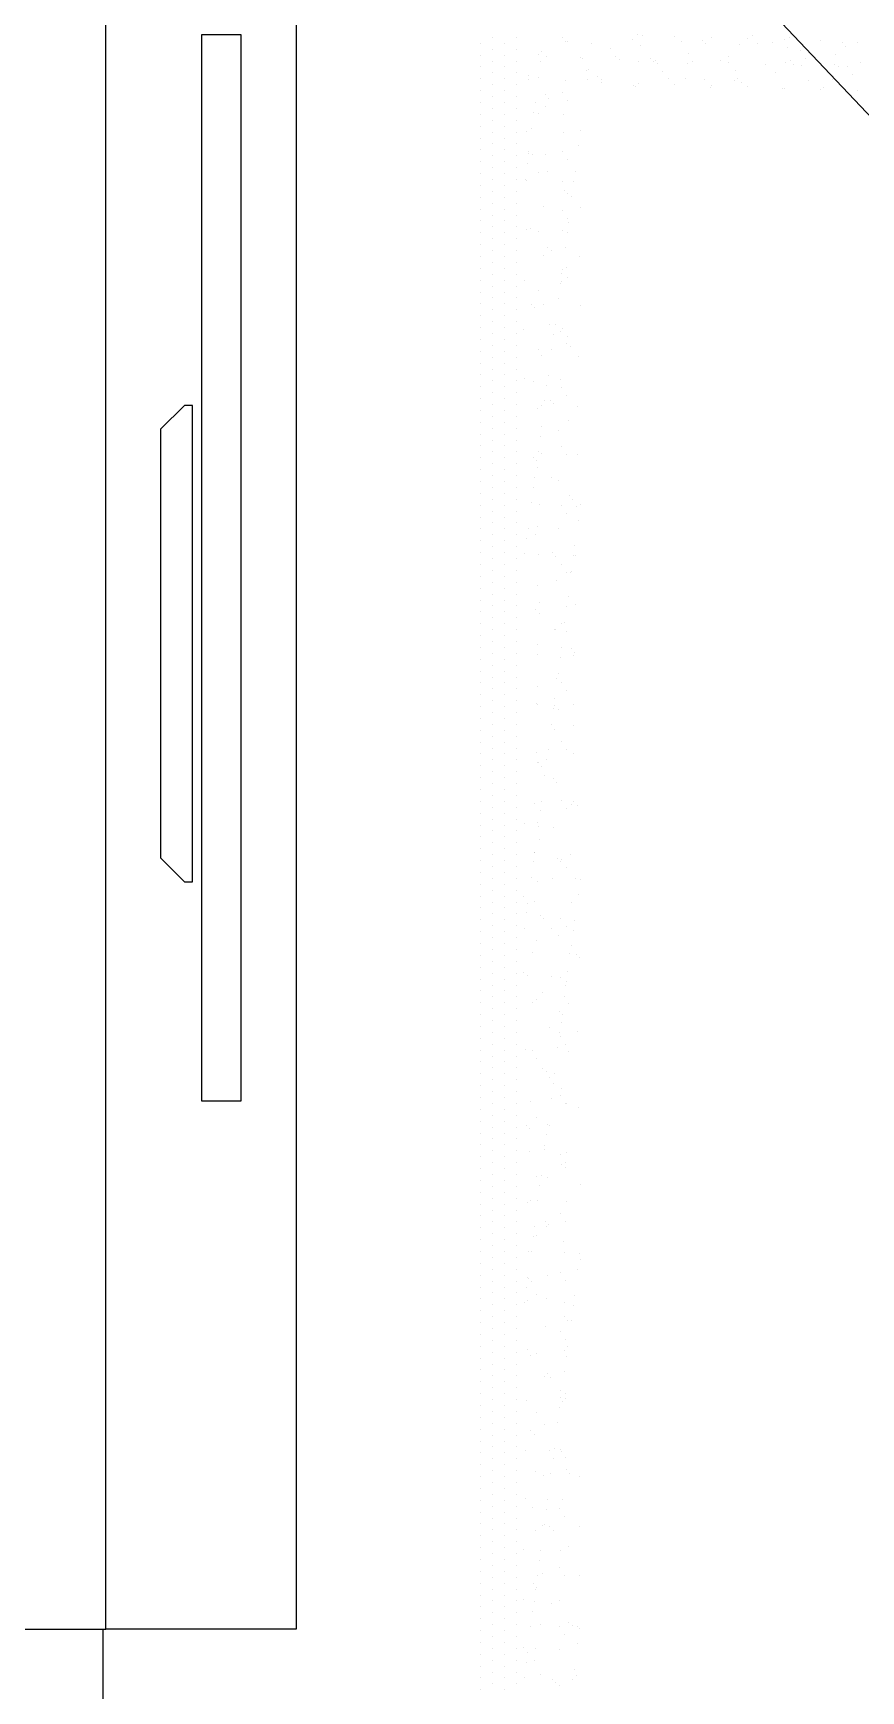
# Model space of a CAD drawing. Header units: millimetres. Extents: x -178 to 521, y -135 to 750.
# Drawn here: x 22.889 to 23.781, y 706.223 to 708.009 of the extents above; entities that cross this region are included whole.
import ezdxf

# ---------------------------------------------------------------- set-up
doc = ezdxf.new("R2010")
doc.units = ezdxf.units.MM
doc.header["$LTSCALE"] = 20
doc.header["$MEASUREMENT"] = 0
doc.linetypes.add('DASHDOT2', pattern=[0.5, 0.25, -0.125, 0, -0.125])
doc.linetypes.add('HIDDEN2', pattern=[0.1875, 0.125, -0.0625])
doc.layers.get('0').update_dxf_attribs({"linetype": 'CONTINUOUS'})
for name, color, linetype in [('AR-MOB', 252, 'CONTINUOUS'), ('COTA', 7, 'CONTINUOUS'), ('COTAS', 7, 'CONTINUOUS')]:
    doc.layers.add(name, color=color, linetype=linetype)

# ---------------------------------------------------------------- blocks, each defined once
blk = doc.blocks.new('A$C7AFB675E')
at = {"color": 8}
for p, q in [((3.5162, 2.7652), (3.5162, 2.7652)), ((3.5319, 2.773), (3.5319, 2.773)), ((3.5319, 2.7573), (3.5319, 2.7573)), ((3.5477, 2.7652), (3.5477, 2.7652)), ((3.5634, 2.773), (3.5634, 2.773)), ((3.5634, 2.7573), (3.5634, 2.7573)), ((3.6247, 2.7727), (3.6247, 2.7727)), ((3.6289, 2.7681), (3.6289, 2.7681)), ((3.6319, 2.7678), (3.6319, 2.7678)), ((3.6642, 2.7647), (3.6642, 2.7647)), ((3.6882, 2.7581), (3.6882, 2.7581)), ((3.7185, 2.7703), (3.7185, 2.7703)), ((3.7254, 2.7763), (3.7254, 2.7763)), ((3.7291, 2.762), (3.7291, 2.762)), ((3.7309, 2.7751), (3.7309, 2.7751)), ((3.7739, 2.7747), (3.7739, 2.7747)), ((3.7826, 2.7673), (3.7826, 2.7673)), ((3.8109, 2.7693), (3.8109, 2.7693)), ((3.8151, 2.7647), (3.8151, 2.7647)), ((3.8225, 2.7731), (3.8225, 2.7731)), ((3.8597, 2.7629), (3.8597, 2.7629)), ((3.8711, 2.7715), (3.8711, 2.7715)), ((3.8777, 2.7755), (3.8777, 2.7755)), ((3.8845, 2.7649), (3.8845, 2.7649)), ((3.9047, 2.7668), (3.9047, 2.7668)), ((3.9196, 2.77), (3.9196, 2.77)), ((3.9246, 2.7601), (3.9246, 2.7601)), ((3.9264, 2.7732), (3.9264, 2.7732)), ((3.9682, 2.7684), (3.9682, 2.7684)), ((3.9971, 2.7659), (3.9971, 2.7659)), ((4.0014, 2.7612), (4.0014, 2.7612)), ((4.0167, 2.7668), (4.0167, 2.7668)), ((3.5162, 2.7494), (3.5162, 2.7494)), ((3.5162, 2.7337), (3.5162, 2.7337)), ((3.5319, 2.7415), (3.5319, 2.7415)), ((3.5477, 2.7494), (3.5477, 2.7494)), ((3.5477, 2.7337), (3.5477, 2.7337)), ((3.5634, 2.7415), (3.5634, 2.7415)), ((3.5932, 2.7499), (3.5932, 2.7499)), ((3.5958, 2.7406), (3.5958, 2.7406)), ((3.5976, 2.7537), (3.5976, 2.7537)), ((3.6033, 2.747), (3.6033, 2.747)), ((3.649, 2.7462), (3.649, 2.7462)), ((3.6519, 2.7454), (3.6519, 2.7454)), ((3.695, 2.7474), (3.695, 2.7474)), ((3.7005, 2.7438), (3.7005, 2.7438)), ((3.7264, 2.7415), (3.7264, 2.7415)), ((3.7414, 2.7452), (3.7414, 2.7452)), ((3.7457, 2.7406), (3.7457, 2.7406)), ((3.749, 2.7422), (3.749, 2.7422)), ((3.7513, 2.7377), (3.7513, 2.7377)), ((3.7913, 2.7388), (3.7913, 2.7388)), ((3.793, 2.7519), (3.793, 2.7519)), ((3.7976, 2.7406), (3.7976, 2.7406)), ((3.8352, 2.7427), (3.8352, 2.7427)), ((3.8457, 2.747), (3.8457, 2.747)), ((3.8461, 2.7391), (3.8461, 2.7391)), ((3.8947, 2.7375), (3.8947, 2.7375)), ((3.9219, 2.7396), (3.9219, 2.7396)), ((3.9277, 2.7418), (3.9277, 2.7418)), ((3.9319, 2.7371), (3.9319, 2.7371)), ((3.9408, 2.7551), (3.9408, 2.7551)), ((3.9432, 2.7359), (3.9432, 2.7359)), ((3.9476, 2.7445), (3.9476, 2.7445)), ((3.9868, 2.7369), (3.9868, 2.7369)), ((3.9885, 2.75), (3.9885, 2.75)), ((3.9918, 2.7343), (3.9918, 2.7343)), ((4.0039, 2.7348), (4.0039, 2.7348)), ((4.0215, 2.7393), (4.0215, 2.7393)), ((3.5162, 2.7179), (3.5162, 2.7179)), ((3.5319, 2.7258), (3.5319, 2.7258)), ((3.5477, 2.7179), (3.5477, 2.7179)), ((3.5634, 2.7258), (3.5634, 2.7258)), ((3.5796, 2.7221), (3.5796, 2.7221)), ((3.58, 2.7166), (3.58, 2.7166)), ((3.5931, 2.7201), (3.5931, 2.7201)), ((3.6286, 2.715), (3.6286, 2.715)), ((3.6563, 2.7295), (3.6563, 2.7295)), ((3.658, 2.7174), (3.658, 2.7174)), ((3.6597, 2.7305), (3.6597, 2.7305)), ((3.672, 2.7211), (3.672, 2.7211)), ((3.6763, 2.7165), (3.6763, 2.7165)), ((3.6771, 2.7134), (3.6771, 2.7134)), ((3.7257, 2.7118), (3.7257, 2.7118)), ((3.7581, 2.7271), (3.7581, 2.7271)), ((3.7658, 2.7186), (3.7658, 2.7186)), ((3.7886, 2.7183), (3.7886, 2.7183)), ((3.8144, 2.7174), (3.8144, 2.7174)), ((3.8535, 2.7155), (3.8535, 2.7155)), ((3.8552, 2.7286), (3.8552, 2.7286)), ((3.8582, 2.7177), (3.8582, 2.7177)), ((3.8625, 2.713), (3.8625, 2.713)), ((3.9088, 2.7266), (3.9088, 2.7266)), ((3.952, 2.7152), (3.952, 2.7152)), ((3.9841, 2.7164), (3.9841, 2.7164)), ((4.0107, 2.7242), (4.0107, 2.7242)), ((3.5162, 2.7022), (3.5162, 2.7022)), ((3.5319, 2.71), (3.5319, 2.71)), ((3.5319, 2.6943), (3.5319, 2.6943)), ((3.5477, 2.7022), (3.5477, 2.7022)), ((3.5634, 2.71), (3.5634, 2.71)), ((3.5634, 2.6943), (3.5634, 2.6943)), ((3.6026, 2.697), (3.6026, 2.697)), ((3.6068, 2.6923), (3.6068, 2.6923)), ((3.625, 2.6999), (3.625, 2.6999)), ((3.6318, 2.6893), (3.6318, 2.6893)), ((3.7194, 2.7092), (3.7194, 2.7092)), ((3.7219, 2.7073), (3.7219, 2.7073)), ((3.7743, 2.7103), (3.7743, 2.7103)), ((3.8212, 2.7067), (3.8212, 2.7067)), ((3.8228, 2.7087), (3.8228, 2.7087)), ((3.8714, 2.7071), (3.8714, 2.7071)), ((3.9174, 2.7054), (3.9174, 2.7054)), ((3.9199, 2.7055), (3.9199, 2.7055)), ((3.9685, 2.7039), (3.9685, 2.7039)), ((3.9719, 2.7062), (3.9719, 2.7062)), ((4.017, 2.7023), (4.017, 2.7023)), ((3.5162, 2.6864), (3.5162, 2.6864)), ((3.5162, 2.6707), (3.5162, 2.6707)), ((3.5319, 2.6785), (3.5319, 2.6785)), ((3.5477, 2.6864), (3.5477, 2.6864)), ((3.5477, 2.6707), (3.5477, 2.6707)), ((3.5634, 2.6785), (3.5634, 2.6785)), ((3.5869, 2.6728), (3.5869, 2.6728)), ((3.5886, 2.6859), (3.5886, 2.6859)), ((3.593, 2.6714), (3.593, 2.6714)), ((3.6025, 2.681), (3.6025, 2.681)), ((3.6269, 2.6704), (3.6269, 2.6704)), ((3.5162, 2.6549), (3.5162, 2.6549)), ((3.5319, 2.6628), (3.5319, 2.6628)), ((3.5319, 2.647), (3.5319, 2.647)), ((3.5477, 2.6549), (3.5477, 2.6549)), ((3.5634, 2.6628), (3.5634, 2.6628)), ((3.5634, 2.647), (3.5634, 2.647)), ((3.5776, 2.6485), (3.5776, 2.6485)), ((3.5842, 2.6523), (3.5842, 2.6523)), ((3.6261, 2.647), (3.6261, 2.647)), ((3.6491, 2.6496), (3.6491, 2.6496)), ((3.5162, 2.6392), (3.5162, 2.6392)), ((3.5162, 2.6234), (3.5162, 2.6234)), ((3.5319, 2.6313), (3.5319, 2.6313)), ((3.5477, 2.6392), (3.5477, 2.6392)), ((3.5477, 2.6234), (3.5477, 2.6234)), ((3.5634, 2.6313), (3.5634, 2.6313)), ((3.6464, 2.6291), (3.6464, 2.6291)), ((3.5162, 2.6077), (3.5162, 2.6077)), ((3.5319, 2.6155), (3.5319, 2.6155)), ((3.5477, 2.6077), (3.5477, 2.6077)), ((3.5634, 2.6155), (3.5634, 2.6155)), ((3.578, 2.605), (3.578, 2.605)), ((3.5797, 2.6181), (3.5797, 2.6181)), ((3.5804, 2.6212), (3.5804, 2.6212)), ((3.5847, 2.6166), (3.5847, 2.6166)), ((3.6028, 2.6166), (3.6028, 2.6166)), ((3.6248, 2.6215), (3.6248, 2.6215)), ((3.6316, 2.6108), (3.6316, 2.6108)), ((3.5162, 2.5919), (3.5162, 2.5919)), ((3.5319, 2.5998), (3.5319, 2.5998)), ((3.5319, 2.584), (3.5319, 2.584)), ((3.5477, 2.5919), (3.5477, 2.5919)), ((3.5634, 2.5998), (3.5634, 2.5998)), ((3.5634, 2.584), (3.5634, 2.584)), ((3.5753, 2.5845), (3.5753, 2.5845)), ((3.5767, 2.5826), (3.5767, 2.5826)), ((3.5929, 2.5929), (3.5929, 2.5929)), ((3.6048, 2.5947), (3.6048, 2.5947)), ((3.6253, 2.581), (3.6253, 2.581)), ((3.6402, 2.5817), (3.6402, 2.5817)), ((3.6419, 2.5948), (3.6419, 2.5948)), ((3.5162, 2.5762), (3.5162, 2.5762)), ((3.5162, 2.5604), (3.5162, 2.5604)), ((3.5319, 2.5683), (3.5319, 2.5683)), ((3.5477, 2.5762), (3.5477, 2.5762)), ((3.5477, 2.5604), (3.5477, 2.5604)), ((3.5634, 2.5683), (3.5634, 2.5683)), ((3.6278, 2.5696), (3.6278, 2.5696)), ((3.632, 2.5649), (3.632, 2.5649)), ((3.6375, 2.5612), (3.6375, 2.5612)), ((3.5162, 2.5447), (3.5162, 2.5447)), ((3.5319, 2.5525), (3.5319, 2.5525)), ((3.5319, 2.5368), (3.5319, 2.5368)), ((3.5477, 2.5447), (3.5477, 2.5447)), ((3.5634, 2.5525), (3.5634, 2.5525)), ((3.5634, 2.5368), (3.5634, 2.5368)), ((3.6004, 2.5485), (3.6004, 2.5485)), ((3.6247, 2.543), (3.6247, 2.543)), ((3.6489, 2.5469), (3.6489, 2.5469)), ((3.5162, 2.5289), (3.5162, 2.5289)), ((3.5162, 2.5132), (3.5162, 2.5132)), ((3.5319, 2.521), (3.5319, 2.521)), ((3.5477, 2.5289), (3.5477, 2.5289)), ((3.5477, 2.5132), (3.5477, 2.5132)), ((3.5634, 2.521), (3.5634, 2.521)), ((3.577, 2.5181), (3.577, 2.5181)), ((3.5827, 2.5189), (3.5827, 2.5189)), ((3.5927, 2.5145), (3.5927, 2.5145)), ((3.6256, 2.5165), (3.6256, 2.5165)), ((3.6312, 2.5139), (3.6312, 2.5139)), ((3.6315, 2.5324), (3.6315, 2.5324)), ((3.633, 2.527), (3.633, 2.527)), ((3.5162, 2.4974), (3.5162, 2.4974)), ((3.5319, 2.5053), (3.5319, 2.5053)), ((3.5477, 2.4974), (3.5477, 2.4974)), ((3.5634, 2.5053), (3.5634, 2.5053)), ((3.6056, 2.4938), (3.6056, 2.4938)), ((3.6285, 2.4934), (3.6285, 2.4934)), ((3.5162, 2.4817), (3.5162, 2.4817)), ((3.5319, 2.4895), (3.5319, 2.4895)), ((3.5319, 2.4738), (3.5319, 2.4738)), ((3.5477, 2.4817), (3.5477, 2.4817)), ((3.5634, 2.4895), (3.5634, 2.4895)), ((3.5634, 2.4738), (3.5634, 2.4738)), ((3.5995, 2.4825), (3.5995, 2.4825)), ((3.6099, 2.4892), (3.6099, 2.4892)), ((3.6481, 2.481), (3.6481, 2.481)), ((3.5162, 2.4659), (3.5162, 2.4659)), ((3.5162, 2.4502), (3.5162, 2.4502)), ((3.5319, 2.458), (3.5319, 2.458)), ((3.5477, 2.4659), (3.5477, 2.4659)), ((3.5477, 2.4502), (3.5477, 2.4502)), ((3.5634, 2.458), (3.5634, 2.458)), ((3.5746, 2.4501), (3.5746, 2.4501)), ((3.6232, 2.4485), (3.6232, 2.4485)), ((3.624, 2.4592), (3.624, 2.4592)), ((3.6246, 2.4645), (3.6246, 2.4645)), ((3.63, 2.4673), (3.63, 2.4673)), ((3.6313, 2.4539), (3.6313, 2.4539)), ((3.5162, 2.4344), (3.5162, 2.4344)), ((3.5319, 2.4423), (3.5319, 2.4423)), ((3.5319, 2.4265), (3.5319, 2.4265)), ((3.5477, 2.4344), (3.5477, 2.4344)), ((3.5634, 2.4423), (3.5634, 2.4423)), ((3.5634, 2.4265), (3.5634, 2.4265)), ((3.5926, 2.436), (3.5926, 2.436)), ((3.6196, 2.4256), (3.6196, 2.4256)), ((3.6223, 2.4461), (3.6223, 2.4461)), ((3.5162, 2.4187), (3.5162, 2.4187)), ((3.5162, 2.4029), (3.5162, 2.4029)), ((3.5319, 2.4108), (3.5319, 2.4108)), ((3.5477, 2.4187), (3.5477, 2.4187)), ((3.5477, 2.4029), (3.5477, 2.4029)), ((3.5634, 2.4108), (3.5634, 2.4108)), ((3.5835, 2.4181), (3.5835, 2.4181)), ((3.5878, 2.4134), (3.5878, 2.4134)), ((3.5998, 2.4181), (3.5998, 2.4181)), ((3.6484, 2.4165), (3.6484, 2.4165)), ((3.5162, 2.3872), (3.5162, 2.3872)), ((3.5319, 2.395), (3.5319, 2.395)), ((3.5477, 2.3872), (3.5477, 2.3872)), ((3.5634, 2.395), (3.5634, 2.395)), ((3.5738, 2.3841), (3.5738, 2.3841)), ((3.6079, 2.3915), (3.6079, 2.3915)), ((3.6151, 2.3913), (3.6151, 2.3913)), ((3.6223, 2.3825), (3.6223, 2.3825)), ((3.6244, 2.386), (3.6244, 2.386)), ((3.5162, 2.3714), (3.5162, 2.3714)), ((3.5319, 2.3793), (3.5319, 2.3793)), ((3.5319, 2.3635), (3.5319, 2.3635)), ((3.5477, 2.3714), (3.5477, 2.3714)), ((3.5634, 2.3793), (3.5634, 2.3793)), ((3.5634, 2.3635), (3.5634, 2.3635)), ((3.6134, 2.3782), (3.6134, 2.3782)), ((3.6309, 2.3664), (3.6309, 2.3664)), ((3.6312, 2.3754), (3.6312, 2.3754)), ((3.6351, 2.3618), (3.6351, 2.3618)), ((3.5162, 2.3557), (3.5162, 2.3557)), ((3.5162, 2.3399), (3.5162, 2.3399)), ((3.5319, 2.3478), (3.5319, 2.3478)), ((3.5477, 2.3557), (3.5477, 2.3557)), ((3.5477, 2.3399), (3.5477, 2.3399)), ((3.5634, 2.3478), (3.5634, 2.3478)), ((3.5925, 2.3575), (3.5925, 2.3575)), ((3.5974, 2.35), (3.5974, 2.35)), ((3.6107, 2.3577), (3.6107, 2.3577)), ((3.6459, 2.3484), (3.6459, 2.3484)), ((3.5162, 2.3242), (3.5162, 2.3242)), ((3.5319, 2.332), (3.5319, 2.332)), ((3.5319, 2.3163), (3.5319, 2.3163)), ((3.5477, 2.3242), (3.5477, 2.3242)), ((3.5634, 2.332), (3.5634, 2.332)), ((3.5634, 2.3163), (3.5634, 2.3163)), ((3.5741, 2.3196), (3.5741, 2.3196)), ((3.5858, 2.3158), (3.5858, 2.3158)), ((3.6062, 2.3235), (3.6062, 2.3235)), ((3.6226, 2.318), (3.6226, 2.318)), ((3.5162, 2.3084), (3.5162, 2.3084)), ((3.5162, 2.2927), (3.5162, 2.2927)), ((3.5319, 2.3005), (3.5319, 2.3005)), ((3.5477, 2.3084), (3.5477, 2.3084)), ((3.5477, 2.2927), (3.5477, 2.2927)), ((3.5634, 2.3005), (3.5634, 2.3005)), ((3.6044, 2.3104), (3.6044, 2.3104)), ((3.6243, 2.3076), (3.6243, 2.3076)), ((3.631, 2.2969), (3.631, 2.2969)), ((3.5162, 2.2769), (3.5162, 2.2769)), ((3.5319, 2.2848), (3.5319, 2.2848)), ((3.5477, 2.2769), (3.5477, 2.2769)), ((3.5634, 2.2848), (3.5634, 2.2848)), ((3.5923, 2.279), (3.5923, 2.279)), ((3.5965, 2.2841), (3.5965, 2.2841)), ((3.6017, 2.2899), (3.6017, 2.2899)), ((3.6087, 2.2907), (3.6087, 2.2907)), ((3.613, 2.286), (3.613, 2.286)), ((3.6451, 2.2825), (3.6451, 2.2825)), ((3.5162, 2.2612), (3.5162, 2.2612)), ((3.5319, 2.269), (3.5319, 2.269)), ((3.5319, 2.2533), (3.5319, 2.2533)), ((3.5477, 2.2612), (3.5477, 2.2612)), ((3.5634, 2.269), (3.5634, 2.269)), ((3.5634, 2.2533), (3.5634, 2.2533)), ((3.5972, 2.2557), (3.5972, 2.2557)), ((3.6202, 2.25), (3.6202, 2.25)), ((3.6331, 2.2641), (3.6331, 2.2641)), ((3.5162, 2.2454), (3.5162, 2.2454)), ((3.5162, 2.2297), (3.5162, 2.2297)), ((3.5319, 2.2375), (3.5319, 2.2375)), ((3.5477, 2.2454), (3.5477, 2.2454)), ((3.5477, 2.2297), (3.5477, 2.2297)), ((3.5634, 2.2375), (3.5634, 2.2375)), ((3.5955, 2.2426), (3.5955, 2.2426)), ((3.6241, 2.2291), (3.6241, 2.2291)), ((3.5162, 2.2139), (3.5162, 2.2139)), ((3.5319, 2.2218), (3.5319, 2.2218)), ((3.5319, 2.206), (3.5319, 2.206)), ((3.5477, 2.2139), (3.5477, 2.2139)), ((3.5634, 2.2218), (3.5634, 2.2218)), ((3.5634, 2.206), (3.5634, 2.206)), ((3.5866, 2.2149), (3.5866, 2.2149)), ((3.5909, 2.2103), (3.5909, 2.2103)), ((3.5928, 2.2221), (3.5928, 2.2221)), ((3.5968, 2.2196), (3.5968, 2.2196)), ((3.6309, 2.2185), (3.6309, 2.2185)), ((3.6454, 2.218), (3.6454, 2.218)), ((3.5162, 2.1982), (3.5162, 2.1982)), ((3.5162, 2.1824), (3.5162, 2.1824)), ((3.5319, 2.1903), (3.5319, 2.1903)), ((3.5477, 2.1982), (3.5477, 2.1982)), ((3.5477, 2.1824), (3.5477, 2.1824)), ((3.5634, 2.1903), (3.5634, 2.1903)), ((3.5883, 2.1879), (3.5883, 2.1879)), ((3.5922, 2.2005), (3.5922, 2.2005)), ((3.611, 2.1884), (3.611, 2.1884)), ((3.6193, 2.184), (3.6193, 2.184)), ((3.5162, 2.1667), (3.5162, 2.1667)), ((3.5319, 2.1745), (3.5319, 2.1745)), ((3.5477, 2.1667), (3.5477, 2.1667)), ((3.5634, 2.1745), (3.5634, 2.1745)), ((3.5866, 2.1747), (3.5866, 2.1747)), ((3.634, 2.1633), (3.634, 2.1633)), ((3.5162, 2.1509), (3.5162, 2.1509)), ((3.5319, 2.1588), (3.5319, 2.1588)), ((3.5319, 2.143), (3.5319, 2.143)), ((3.5477, 2.1509), (3.5477, 2.1509)), ((3.5634, 2.1588), (3.5634, 2.1588)), ((3.5634, 2.143), (3.5634, 2.143)), ((3.5839, 2.1542), (3.5839, 2.1542)), ((3.5944, 2.1515), (3.5944, 2.1515)), ((3.624, 2.1506), (3.624, 2.1506)), ((3.6308, 2.14), (3.6308, 2.14)), ((3.6382, 2.1586), (3.6382, 2.1586)), ((3.643, 2.1499), (3.643, 2.1499)), ((3.6488, 2.1515), (3.6488, 2.1515)), ((3.5162, 2.1352), (3.5162, 2.1352)), ((3.5162, 2.1194), (3.5162, 2.1194)), ((3.5319, 2.1273), (3.5319, 2.1273)), ((3.5477, 2.1352), (3.5477, 2.1352)), ((3.5477, 2.1194), (3.5477, 2.1194)), ((3.5634, 2.1273), (3.5634, 2.1273)), ((3.5794, 2.12), (3.5794, 2.12)), ((3.592, 2.1221), (3.592, 2.1221)), ((3.6196, 2.1196), (3.6196, 2.1196)), ((3.6461, 2.131), (3.6461, 2.131)), ((3.5162, 2.1037), (3.5162, 2.1037)), ((3.5319, 2.1115), (3.5319, 2.1115)), ((3.5319, 2.0958), (3.5319, 2.0958)), ((3.5477, 2.1037), (3.5477, 2.1037)), ((3.5634, 2.1115), (3.5634, 2.1115)), ((3.5634, 2.0958), (3.5634, 2.0958)), ((3.5776, 2.1069), (3.5776, 2.1069)), ((3.5889, 2.1126), (3.5889, 2.1126)), ((3.6416, 2.0968), (3.6416, 2.0968)), ((3.5162, 2.0879), (3.5162, 2.0879)), ((3.5162, 2.0722), (3.5162, 2.0722)), ((3.5319, 2.08), (3.5319, 2.08)), ((3.5477, 2.0879), (3.5477, 2.0879)), ((3.5477, 2.0722), (3.5477, 2.0722)), ((3.5634, 2.08), (3.5634, 2.08)), ((3.5749, 2.0864), (3.5749, 2.0864)), ((3.5936, 2.0856), (3.5936, 2.0856)), ((3.6118, 2.0875), (3.6118, 2.0875)), ((3.6161, 2.0829), (3.6161, 2.0829)), ((3.6238, 2.0721), (3.6238, 2.0721)), ((3.6398, 2.0837), (3.6398, 2.0837)), ((3.6421, 2.084), (3.6421, 2.084)), ((3.5162, 2.0564), (3.5162, 2.0564)), ((3.5319, 2.0643), (3.5319, 2.0643)), ((3.5477, 2.0564), (3.5477, 2.0564)), ((3.5634, 2.0643), (3.5634, 2.0643)), ((3.6172, 2.0515), (3.6172, 2.0515)), ((3.6306, 2.0615), (3.6306, 2.0615)), ((3.6362, 2.0609), (3.6362, 2.0609)), ((3.6371, 2.0632), (3.6371, 2.0632)), ((3.5162, 2.0407), (3.5162, 2.0407)), ((3.5319, 2.0485), (3.5319, 2.0485)), ((3.5319, 2.0328), (3.5319, 2.0328)), ((3.5477, 2.0407), (3.5477, 2.0407)), ((3.5634, 2.0485), (3.5634, 2.0485)), ((3.5634, 2.0328), (3.5634, 2.0328)), ((3.5919, 2.0436), (3.5919, 2.0436)), ((3.6326, 2.029), (3.6326, 2.029)), ((3.5162, 2.0249), (3.5162, 2.0249)), ((3.5162, 2.0092), (3.5162, 2.0092)), ((3.5319, 2.017), (3.5319, 2.017)), ((3.5477, 2.0249), (3.5477, 2.0249)), ((3.5477, 2.0092), (3.5477, 2.0092)), ((3.5634, 2.017), (3.5634, 2.017)), ((3.5897, 2.0118), (3.5897, 2.0118)), ((3.5939, 2.0211), (3.5939, 2.0211)), ((3.594, 2.0071), (3.594, 2.0071)), ((3.6309, 2.0158), (3.6309, 2.0158)), ((3.6424, 2.0195), (3.6424, 2.0195)), ((3.5162, 1.9934), (3.5162, 1.9934)), ((3.5319, 2.0013), (3.5319, 2.0013)), ((3.5319, 1.9855), (3.5319, 1.9855)), ((3.5477, 1.9934), (3.5477, 1.9934)), ((3.5634, 2.0013), (3.5634, 2.0013)), ((3.5634, 1.9855), (3.5634, 1.9855)), ((3.6141, 1.9852), (3.6141, 1.9852)), ((3.6163, 1.9855), (3.6163, 1.9855)), ((3.6237, 1.9937), (3.6237, 1.9937)), ((3.6282, 1.9953), (3.6282, 1.9953)), ((3.5162, 1.9777), (3.5162, 1.9777)), ((3.5162, 1.9619), (3.5162, 1.9619)), ((3.5319, 1.9698), (3.5319, 1.9698)), ((3.5477, 1.9777), (3.5477, 1.9777)), ((3.5477, 1.9619), (3.5477, 1.9619)), ((3.5634, 1.9698), (3.5634, 1.9698)), ((3.5917, 1.9651), (3.5917, 1.9651)), ((3.6305, 1.983), (3.6305, 1.983)), ((3.5162, 1.9462), (3.5162, 1.9462)), ((3.5319, 1.954), (3.5319, 1.954)), ((3.5477, 1.9462), (3.5477, 1.9462)), ((3.5634, 1.954), (3.5634, 1.954)), ((3.5914, 1.953), (3.5914, 1.953)), ((3.622, 1.948), (3.622, 1.948)), ((3.6237, 1.9611), (3.6237, 1.9611)), ((3.637, 1.9601), (3.637, 1.9601)), ((3.64, 1.9514), (3.64, 1.9514)), ((3.6413, 1.9555), (3.6413, 1.9555)), ((3.5162, 1.9304), (3.5162, 1.9304)), ((3.5319, 1.9383), (3.5319, 1.9383)), ((3.5319, 1.9225), (3.5319, 1.9225)), ((3.5477, 1.9304), (3.5477, 1.9304)), ((3.5634, 1.9383), (3.5634, 1.9383)), ((3.5634, 1.9225), (3.5634, 1.9225)), ((3.6166, 1.9211), (3.6166, 1.9211)), ((3.6193, 1.9275), (3.6193, 1.9275)), ((3.5162, 1.9147), (3.5162, 1.9147)), ((3.5162, 1.8989), (3.5162, 1.8989)), ((3.5319, 1.9068), (3.5319, 1.9068)), ((3.5477, 1.9147), (3.5477, 1.9147)), ((3.5477, 1.8989), (3.5477, 1.8989)), ((3.5634, 1.9068), (3.5634, 1.9068)), ((3.5919, 1.9094), (3.5919, 1.9094)), ((3.6236, 1.9152), (3.6236, 1.9152)), ((3.6303, 1.9045), (3.6303, 1.9045)), ((3.5162, 1.8832), (3.5162, 1.8832)), ((3.5319, 1.891), (3.5319, 1.891)), ((3.5319, 1.8753), (3.5319, 1.8753)), ((3.5477, 1.8832), (3.5477, 1.8832)), ((3.5634, 1.891), (3.5634, 1.891)), ((3.5634, 1.8753), (3.5634, 1.8753)), ((3.5906, 1.8871), (3.5906, 1.8871)), ((3.5916, 1.8866), (3.5916, 1.8866)), ((3.613, 1.8802), (3.613, 1.8802)), ((3.6148, 1.8933), (3.6148, 1.8933)), ((3.6149, 1.8844), (3.6149, 1.8844)), ((3.6192, 1.8797), (3.6192, 1.8797)), ((3.6391, 1.8855), (3.6391, 1.8855)), ((3.5162, 1.8674), (3.5162, 1.8674)), ((3.5162, 1.8517), (3.5162, 1.8517)), ((3.5319, 1.8595), (3.5319, 1.8595)), ((3.5477, 1.8674), (3.5477, 1.8674)), ((3.5477, 1.8517), (3.5477, 1.8517)), ((3.5634, 1.8595), (3.5634, 1.8595)), ((3.6103, 1.8597), (3.6103, 1.8597)), ((3.6142, 1.853), (3.6142, 1.853)), ((3.6393, 1.8578), (3.6393, 1.8578)), ((3.5162, 1.8359), (3.5162, 1.8359)), ((3.5319, 1.8438), (3.5319, 1.8438)), ((3.5477, 1.8359), (3.5477, 1.8359)), ((3.5634, 1.8438), (3.5634, 1.8438)), ((3.6234, 1.8367), (3.6234, 1.8367)), ((3.5162, 1.8202), (3.5162, 1.8202)), ((3.5319, 1.828), (3.5319, 1.828)), ((3.5319, 1.8123), (3.5319, 1.8123)), ((3.5477, 1.8202), (3.5477, 1.8202)), ((3.5634, 1.828), (3.5634, 1.828)), ((3.5634, 1.8123), (3.5634, 1.8123)), ((3.5909, 1.8226), (3.5909, 1.8226)), ((3.5915, 1.8082), (3.5915, 1.8082)), ((3.5928, 1.8086), (3.5928, 1.8086)), ((3.6041, 1.8123), (3.6041, 1.8123)), ((3.6058, 1.8255), (3.6058, 1.8255)), ((3.6302, 1.8261), (3.6302, 1.8261)), ((3.6394, 1.821), (3.6394, 1.821)), ((3.5162, 1.8044), (3.5162, 1.8044)), ((3.5162, 1.7887), (3.5162, 1.7887)), ((3.5319, 1.7965), (3.5319, 1.7965)), ((3.5477, 1.8044), (3.5477, 1.8044)), ((3.5477, 1.7887), (3.5477, 1.7887)), ((3.5634, 1.7965), (3.5634, 1.7965)), ((3.5971, 1.804), (3.5971, 1.804)), ((3.6014, 1.7919), (3.6014, 1.7919)), ((3.6134, 1.787), (3.6134, 1.787)), ((3.5162, 1.7729), (3.5162, 1.7729)), ((3.5319, 1.7808), (3.5319, 1.7808)), ((3.5319, 1.765), (3.5319, 1.765)), ((3.5477, 1.7729), (3.5477, 1.7729)), ((3.5634, 1.7808), (3.5634, 1.7808)), ((3.5634, 1.765), (3.5634, 1.765)), ((3.6172, 1.782), (3.6172, 1.782)), ((3.5162, 1.7572), (3.5162, 1.7572)), ((3.5162, 1.7414), (3.5162, 1.7414)), ((3.5319, 1.7493), (3.5319, 1.7493)), ((3.5477, 1.7572), (3.5477, 1.7572)), ((3.5477, 1.7414), (3.5477, 1.7414)), ((3.5634, 1.7493), (3.5634, 1.7493)), ((3.5884, 1.7545), (3.5884, 1.7545)), ((3.5952, 1.7445), (3.5952, 1.7445)), ((3.5969, 1.7576), (3.5969, 1.7576)), ((3.6233, 1.7582), (3.6233, 1.7582)), ((3.63, 1.7476), (3.63, 1.7476)), ((3.637, 1.753), (3.637, 1.753)), ((3.6401, 1.757), (3.6401, 1.757)), ((3.6444, 1.7523), (3.6444, 1.7523)), ((3.5162, 1.7257), (3.5162, 1.7257)), ((3.5319, 1.7335), (3.5319, 1.7335)), ((3.5477, 1.7257), (3.5477, 1.7257)), ((3.5634, 1.7335), (3.5634, 1.7335)), ((3.575, 1.7282), (3.575, 1.7282)), ((3.5913, 1.7297), (3.5913, 1.7297)), ((3.5925, 1.724), (3.5925, 1.724)), ((3.6137, 1.7226), (3.6137, 1.7226)), ((3.5162, 1.7099), (3.5162, 1.7099)), ((3.5319, 1.7178), (3.5319, 1.7178)), ((3.5319, 1.702), (3.5319, 1.702)), ((3.5477, 1.7099), (3.5477, 1.7099)), ((3.5634, 1.7178), (3.5634, 1.7178)), ((3.5634, 1.702), (3.5634, 1.702)), ((3.595, 1.7063), (3.595, 1.7063)), ((3.5162, 1.6942), (3.5162, 1.6942)), ((3.5162, 1.6784), (3.5162, 1.6784)), ((3.5319, 1.6863), (3.5319, 1.6863)), ((3.5477, 1.6942), (3.5477, 1.6942)), ((3.5477, 1.6784), (3.5477, 1.6784)), ((3.5634, 1.6863), (3.5634, 1.6863)), ((3.5862, 1.6767), (3.5862, 1.6767)), ((3.5876, 1.6886), (3.5876, 1.6886)), ((3.588, 1.6898), (3.588, 1.6898)), ((3.618, 1.6812), (3.618, 1.6812)), ((3.6223, 1.6766), (3.6223, 1.6766)), ((3.6231, 1.6797), (3.6231, 1.6797)), ((3.6361, 1.687), (3.6361, 1.687)), ((3.5162, 1.6627), (3.5162, 1.6627)), ((3.5319, 1.6705), (3.5319, 1.6705)), ((3.5319, 1.6548), (3.5319, 1.6548)), ((3.5477, 1.6627), (3.5477, 1.6627)), ((3.5634, 1.6705), (3.5634, 1.6705)), ((3.5634, 1.6548), (3.5634, 1.6548)), ((3.5836, 1.6562), (3.5836, 1.6562)), ((3.6112, 1.6545), (3.6112, 1.6545)), ((3.6299, 1.6691), (3.6299, 1.6691)), ((3.6424, 1.6546), (3.6424, 1.6546)), ((3.6484, 1.6534), (3.6484, 1.6534)), ((3.5162, 1.6469), (3.5162, 1.6469)), ((3.5162, 1.6312), (3.5162, 1.6312)), ((3.5319, 1.639), (3.5319, 1.639)), ((3.5477, 1.6469), (3.5477, 1.6469)), ((3.5477, 1.6312), (3.5477, 1.6312)), ((3.5634, 1.639), (3.5634, 1.639)), ((3.5912, 1.6512), (3.5912, 1.6512)), ((3.6457, 1.633), (3.6457, 1.633)), ((3.5162, 1.6154), (3.5162, 1.6154)), ((3.5319, 1.6233), (3.5319, 1.6233)), ((3.5477, 1.6154), (3.5477, 1.6154)), ((3.5634, 1.6233), (3.5634, 1.6233)), ((3.5729, 1.6305), (3.5729, 1.6305)), ((3.579, 1.622), (3.579, 1.622)), ((3.5879, 1.6241), (3.5879, 1.6241)), ((3.6365, 1.6225), (3.6365, 1.6225)), ((3.5162, 1.5997), (3.5162, 1.5997)), ((3.5319, 1.6075), (3.5319, 1.6075)), ((3.5319, 1.5918), (3.5319, 1.5918)), ((3.5477, 1.5997), (3.5477, 1.5997)), ((3.5634, 1.6075), (3.5634, 1.6075)), ((3.5634, 1.5918), (3.5634, 1.5918)), ((3.5746, 1.5884), (3.5746, 1.5884)), ((3.5773, 1.6088), (3.5773, 1.6088)), ((3.5959, 1.6054), (3.5959, 1.6054)), ((3.6002, 1.6008), (3.6002, 1.6008)), ((3.6104, 1.5885), (3.6104, 1.5885)), ((3.623, 1.6013), (3.623, 1.6013)), ((3.6298, 1.5906), (3.6298, 1.5906)), ((3.6412, 1.5987), (3.6412, 1.5987)), ((3.5162, 1.5839), (3.5162, 1.5839)), ((3.5162, 1.5682), (3.5162, 1.5682)), ((3.5319, 1.576), (3.5319, 1.576)), ((3.5477, 1.5839), (3.5477, 1.5839)), ((3.5477, 1.5682), (3.5477, 1.5682)), ((3.5634, 1.576), (3.5634, 1.576)), ((3.591, 1.5727), (3.591, 1.5727)), ((3.6203, 1.5789), (3.6203, 1.5789)), ((3.6368, 1.5651), (3.6368, 1.5651)), ((3.6395, 1.5856), (3.6395, 1.5856)), ((3.5162, 1.5524), (3.5162, 1.5524)), ((3.5319, 1.5603), (3.5319, 1.5603)), ((3.5319, 1.5445), (3.5319, 1.5445)), ((3.5477, 1.5524), (3.5477, 1.5524)), ((3.5634, 1.5603), (3.5634, 1.5603)), ((3.5634, 1.5445), (3.5634, 1.5445)), ((3.5854, 1.5561), (3.5854, 1.5561)), ((3.634, 1.5545), (3.634, 1.5545)), ((3.6432, 1.5538), (3.6432, 1.5538)), ((3.6475, 1.5491), (3.6475, 1.5491)), ((3.5162, 1.5367), (3.5162, 1.5367)), ((3.5162, 1.5209), (3.5162, 1.5209)), ((3.5319, 1.5288), (3.5319, 1.5288)), ((3.5477, 1.5367), (3.5477, 1.5367)), ((3.5477, 1.5209), (3.5477, 1.5209)), ((3.5634, 1.5288), (3.5634, 1.5288)), ((3.5738, 1.5297), (3.5738, 1.5297)), ((3.578, 1.525), (3.578, 1.525)), ((3.6107, 1.5241), (3.6107, 1.5241)), ((3.6229, 1.5228), (3.6229, 1.5228)), ((3.6323, 1.5309), (3.6323, 1.5309)), ((3.5162, 1.5052), (3.5162, 1.5052)), ((3.5319, 1.513), (3.5319, 1.513)), ((3.5477, 1.5052), (3.5477, 1.5052)), ((3.5634, 1.513), (3.5634, 1.513)), ((3.5981, 1.5031), (3.5981, 1.5031)), ((3.6296, 1.5122), (3.6296, 1.5122)), ((3.6306, 1.5178), (3.6306, 1.5178)), ((3.5162, 1.4894), (3.5162, 1.4894)), ((3.5319, 1.4973), (3.5319, 1.4973)), ((3.5319, 1.4815), (3.5319, 1.4815)), ((3.5477, 1.4894), (3.5477, 1.4894)), ((3.5634, 1.4973), (3.5634, 1.4973)), ((3.5634, 1.4815), (3.5634, 1.4815)), ((3.5846, 1.4901), (3.5846, 1.4901)), ((3.5909, 1.4943), (3.5909, 1.4943)), ((3.6211, 1.478), (3.6211, 1.478)), ((3.6279, 1.4973), (3.6279, 1.4973)), ((3.6332, 1.4885), (3.6332, 1.4885)), ((3.5162, 1.4737), (3.5162, 1.4737)), ((3.5162, 1.4579), (3.5162, 1.4579)), ((3.5319, 1.4658), (3.5319, 1.4658)), ((3.5477, 1.4737), (3.5477, 1.4737)), ((3.5477, 1.4579), (3.5477, 1.4579)), ((3.5634, 1.4658), (3.5634, 1.4658)), ((3.6082, 1.456), (3.6082, 1.456)), ((3.6234, 1.4631), (3.6234, 1.4631)), ((3.6254, 1.4734), (3.6254, 1.4734)), ((3.5162, 1.4422), (3.5162, 1.4422)), ((3.5319, 1.45), (3.5319, 1.45)), ((3.5319, 1.4343), (3.5319, 1.4343)), ((3.5477, 1.4422), (3.5477, 1.4422)), ((3.5634, 1.45), (3.5634, 1.45)), ((3.5634, 1.4343), (3.5634, 1.4343)), ((3.6216, 1.4499), (3.6216, 1.4499)), ((3.6227, 1.4443), (3.6227, 1.4443)), ((3.6295, 1.4337), (3.6295, 1.4337)), ((3.6455, 1.4515), (3.6455, 1.4515)), ((3.5162, 1.4264), (3.5162, 1.4264)), ((3.5162, 1.4107), (3.5162, 1.4107)), ((3.5319, 1.4185), (3.5319, 1.4185)), ((3.5477, 1.4264), (3.5477, 1.4264)), ((3.5477, 1.4107), (3.5477, 1.4107)), ((3.5634, 1.4185), (3.5634, 1.4185)), ((3.576, 1.4274), (3.576, 1.4274)), ((3.5849, 1.4256), (3.5849, 1.4256)), ((3.5907, 1.4158), (3.5907, 1.4158)), ((3.6189, 1.4295), (3.6189, 1.4295)), ((3.6335, 1.424), (3.6335, 1.424)), ((3.5162, 1.3949), (3.5162, 1.3949)), ((3.5319, 1.4028), (3.5319, 1.4028)), ((3.5477, 1.3949), (3.5477, 1.3949)), ((3.5634, 1.4028), (3.5634, 1.4028)), ((3.599, 1.4023), (3.599, 1.4023)), ((3.6033, 1.3976), (3.6033, 1.3976)), ((3.6074, 1.3901), (3.6074, 1.3901)), ((3.6144, 1.3952), (3.6144, 1.3952)), ((3.5162, 1.3792), (3.5162, 1.3792)), ((3.5319, 1.387), (3.5319, 1.387)), ((3.5319, 1.3713), (3.5319, 1.3713)), ((3.5477, 1.3792), (3.5477, 1.3792)), ((3.5634, 1.387), (3.5634, 1.387)), ((3.5634, 1.3713), (3.5634, 1.3713)), ((3.6127, 1.3821), (3.6127, 1.3821)), ((3.6233, 1.3757), (3.6233, 1.3757)), ((3.5162, 1.3634), (3.5162, 1.3634)), ((3.5162, 1.3477), (3.5162, 1.3477)), ((3.5319, 1.3555), (3.5319, 1.3555)), ((3.5477, 1.3634), (3.5477, 1.3634)), ((3.5477, 1.3477), (3.5477, 1.3477)), ((3.5634, 1.3555), (3.5634, 1.3555)), ((3.5825, 1.3576), (3.5825, 1.3576)), ((3.61, 1.3616), (3.61, 1.3616)), ((3.6226, 1.3658), (3.6226, 1.3658)), ((3.6293, 1.3552), (3.6293, 1.3552)), ((3.631, 1.356), (3.631, 1.356)), ((3.6463, 1.3506), (3.6463, 1.3506)), ((3.5162, 1.3319), (3.5162, 1.3319)), ((3.5319, 1.3398), (3.5319, 1.3398)), ((3.5319, 1.324), (3.5319, 1.324)), ((3.5477, 1.3319), (3.5477, 1.3319)), ((3.5634, 1.3398), (3.5634, 1.3398)), ((3.5634, 1.324), (3.5634, 1.324)), ((3.5769, 1.3265), (3.5769, 1.3265)), ((3.5906, 1.3373), (3.5906, 1.3373)), ((3.6055, 1.3274), (3.6055, 1.3274)), ((3.6077, 1.3256), (3.6077, 1.3256)), ((3.5162, 1.3162), (3.5162, 1.3162)), ((3.5319, 1.3083), (3.5319, 1.3083)), ((3.5477, 1.3162), (3.5477, 1.3162)), ((3.5634, 1.3083), (3.5634, 1.3083)), ((3.5811, 1.3219), (3.5811, 1.3219)), ((3.6038, 1.3143), (3.6038, 1.3143)), ((3.5162, 1.3004), (3.5162, 1.3004)), ((3.5162, 1.2847), (3.5162, 1.2847)), ((3.5319, 1.2925), (3.5319, 1.2925)), ((3.5477, 1.3004), (3.5477, 1.3004)), ((3.5477, 1.2847), (3.5477, 1.2847)), ((3.5634, 1.2925), (3.5634, 1.2925)), ((3.5816, 1.2916), (3.5816, 1.2916)), ((3.6011, 1.2938), (3.6011, 1.2938)), ((3.6012, 1.3), (3.6012, 1.3)), ((3.6224, 1.2874), (3.6224, 1.2874)), ((3.6302, 1.29), (3.6302, 1.29)), ((3.5162, 1.2689), (3.5162, 1.2689)), ((3.5319, 1.2768), (3.5319, 1.2768)), ((3.5319, 1.261), (3.5319, 1.261)), ((3.5477, 1.2689), (3.5477, 1.2689)), ((3.5634, 1.2768), (3.5634, 1.2768)), ((3.5634, 1.261), (3.5634, 1.261)), ((3.5905, 1.2588), (3.5905, 1.2588)), ((3.5966, 1.2596), (3.5966, 1.2596)), ((3.6052, 1.2575), (3.6052, 1.2575)), ((3.6242, 1.2749), (3.6242, 1.2749)), ((3.6285, 1.2702), (3.6285, 1.2702)), ((3.6292, 1.2767), (3.6292, 1.2767)), ((3.5162, 1.2532), (3.5162, 1.2532)), ((3.5162, 1.2374), (3.5162, 1.2374)), ((3.5319, 1.2453), (3.5319, 1.2453)), ((3.5477, 1.2532), (3.5477, 1.2532)), ((3.5477, 1.2374), (3.5477, 1.2374)), ((3.5634, 1.2453), (3.5634, 1.2453)), ((3.5949, 1.2464), (3.5949, 1.2464)), ((3.6486, 1.2483), (3.6486, 1.2483)), ((3.5162, 1.2217), (3.5162, 1.2217)), ((3.5319, 1.2295), (3.5319, 1.2295)), ((3.5319, 1.2138), (3.5319, 1.2138)), ((3.5477, 1.2217), (3.5477, 1.2217)), ((3.5634, 1.2295), (3.5634, 1.2295)), ((3.5634, 1.2138), (3.5634, 1.2138)), ((3.5791, 1.2242), (3.5791, 1.2242)), ((3.5819, 1.2271), (3.5819, 1.2271)), ((3.5922, 1.226), (3.5922, 1.226)), ((3.6305, 1.2256), (3.6305, 1.2256)), ((3.5162, 1.2059), (3.5162, 1.2059)), ((3.5319, 1.198), (3.5319, 1.198)), ((3.5477, 1.2059), (3.5477, 1.2059)), ((3.5634, 1.198), (3.5634, 1.198)), ((3.5877, 1.1917), (3.5877, 1.1917)), ((3.6021, 1.1991), (3.6021, 1.1991)), ((3.6044, 1.1916), (3.6044, 1.1916)), ((3.6064, 1.1945), (3.6064, 1.1945)), ((3.6223, 1.2089), (3.6223, 1.2089)), ((3.629, 1.1983), (3.629, 1.1983)), ((3.5162, 1.1902), (3.5162, 1.1902)), ((3.5162, 1.1744), (3.5162, 1.1744)), ((3.5319, 1.1823), (3.5319, 1.1823)), ((3.5477, 1.1902), (3.5477, 1.1902)), ((3.5477, 1.1744), (3.5477, 1.1744)), ((3.5634, 1.1823), (3.5634, 1.1823)), ((3.5859, 1.1786), (3.5859, 1.1786)), ((3.5903, 1.1804), (3.5903, 1.1804)), ((3.6264, 1.1726), (3.6264, 1.1726)), ((3.5162, 1.1587), (3.5162, 1.1587)), ((3.5319, 1.1665), (3.5319, 1.1665)), ((3.5319, 1.1508), (3.5319, 1.1508)), ((3.5477, 1.1587), (3.5477, 1.1587)), ((3.5634, 1.1665), (3.5634, 1.1665)), ((3.5634, 1.1508), (3.5634, 1.1508)), ((3.5795, 1.1591), (3.5795, 1.1591)), ((3.5832, 1.1581), (3.5832, 1.1581)), ((3.628, 1.1575), (3.628, 1.1575)), ((3.6481, 1.1554), (3.6481, 1.1554)), ((3.6494, 1.1475), (3.6494, 1.1475)), ((3.5162, 1.1429), (3.5162, 1.1429)), ((3.5162, 1.1272), (3.5162, 1.1272)), ((3.5319, 1.135), (3.5319, 1.135)), ((3.5477, 1.1429), (3.5477, 1.1429)), ((3.5477, 1.1272), (3.5477, 1.1272)), ((3.5634, 1.135), (3.5634, 1.135)), ((3.6047, 1.1271), (3.6047, 1.1271)), ((3.6221, 1.1304), (3.6221, 1.1304)), ((3.6454, 1.1349), (3.6454, 1.1349)), ((3.5162, 1.1114), (3.5162, 1.1114)), ((3.5319, 1.1193), (3.5319, 1.1193)), ((3.5319, 1.1035), (3.5319, 1.1035)), ((3.5477, 1.1114), (3.5477, 1.1114)), ((3.5634, 1.1193), (3.5634, 1.1193)), ((3.5634, 1.1035), (3.5634, 1.1035)), ((3.577, 1.1108), (3.577, 1.1108)), ((3.5787, 1.1239), (3.5787, 1.1239)), ((3.58, 1.1234), (3.58, 1.1234)), ((3.5842, 1.1187), (3.5842, 1.1187)), ((3.6289, 1.1198), (3.6289, 1.1198)), ((3.5162, 1.0957), (3.5162, 1.0957)), ((3.5319, 1.0878), (3.5319, 1.0878)), ((3.5477, 1.0957), (3.5477, 1.0957)), ((3.5634, 1.0878), (3.5634, 1.0878)), ((3.5743, 1.0903), (3.5743, 1.0903)), ((3.5786, 1.0931), (3.5786, 1.0931)), ((3.5902, 1.1019), (3.5902, 1.1019)), ((3.6043, 1.0968), (3.6043, 1.0968)), ((3.6272, 1.0915), (3.6272, 1.0915)), ((3.6392, 1.0875), (3.6392, 1.0875)), ((3.6409, 1.1007), (3.6409, 1.1007)), ((3.5162, 1.0799), (3.5162, 1.0799)), ((3.5162, 1.0642), (3.5162, 1.0642)), ((3.5319, 1.072), (3.5319, 1.072)), ((3.5477, 1.0799), (3.5477, 1.0799)), ((3.5477, 1.0642), (3.5477, 1.0642)), ((3.5634, 1.072), (3.5634, 1.072)), ((3.6023, 1.059), (3.6023, 1.059)), ((3.6273, 1.0717), (3.6273, 1.0717)), ((3.6316, 1.0671), (3.6316, 1.0671)), ((3.6365, 1.0671), (3.6365, 1.0671)), ((3.5162, 1.0484), (3.5162, 1.0484)), ((3.5319, 1.0563), (3.5319, 1.0563)), ((3.5319, 1.0405), (3.5319, 1.0405)), ((3.5477, 1.0484), (3.5477, 1.0484)), ((3.5634, 1.0563), (3.5634, 1.0563)), ((3.5634, 1.0405), (3.5634, 1.0405)), ((3.622, 1.0519), (3.622, 1.0519)), ((3.6288, 1.0413), (3.6288, 1.0413)), ((3.5162, 1.0327), (3.5162, 1.0327)), ((3.5162, 1.0169), (3.5162, 1.0169)), ((3.5319, 1.0248), (3.5319, 1.0248)), ((3.5477, 1.0327), (3.5477, 1.0327)), ((3.5477, 1.0169), (3.5477, 1.0169)), ((3.5634, 1.0248), (3.5634, 1.0248)), ((3.5789, 1.0287), (3.5789, 1.0287)), ((3.5822, 1.021), (3.5822, 1.021)), ((3.59, 1.0234), (3.59, 1.0234)), ((3.6275, 1.0271), (3.6275, 1.0271)), ((3.6303, 1.0197), (3.6303, 1.0197)), ((3.632, 1.0328), (3.632, 1.0328)), ((3.5162, 1.0012), (3.5162, 1.0012)), ((3.5319, 1.009), (3.5319, 1.009)), ((3.5319, 0.9933), (3.5319, 0.9933)), ((3.5477, 1.0012), (3.5477, 1.0012)), ((3.5634, 1.009), (3.5634, 1.009)), ((3.5634, 0.9933), (3.5634, 0.9933)), ((3.6014, 0.9931), (3.6014, 0.9931)), ((3.6052, 0.996), (3.6052, 0.996)), ((3.6276, 0.9992), (3.6276, 0.9992)), ((3.5162, 0.9854), (3.5162, 0.9854)), ((3.5319, 0.9775), (3.5319, 0.9775)), ((3.5477, 0.9854), (3.5477, 0.9854)), ((3.5634, 0.9775), (3.5634, 0.9775)), ((3.6094, 0.9913), (3.6094, 0.9913)), ((3.6219, 0.9735), (3.6219, 0.9735)), ((3.5162, 0.9697), (3.5162, 0.9697)), ((3.5162, 0.9539), (3.5162, 0.9539)), ((3.5319, 0.9618), (3.5319, 0.9618)), ((3.5477, 0.9697), (3.5477, 0.9697)), ((3.5477, 0.9539), (3.5477, 0.9539)), ((3.5634, 0.9618), (3.5634, 0.9618)), ((3.5765, 0.9606), (3.5765, 0.9606)), ((3.6213, 0.9519), (3.6213, 0.9519)), ((3.623, 0.965), (3.623, 0.965)), ((3.625, 0.959), (3.625, 0.959)), ((3.6286, 0.9628), (3.6286, 0.9628)), ((3.6295, 0.9694), (3.6295, 0.9694)), ((3.5162, 0.9382), (3.5162, 0.9382)), ((3.5319, 0.946), (3.5319, 0.946)), ((3.5319, 0.9303), (3.5319, 0.9303)), ((3.5477, 0.9382), (3.5477, 0.9382)), ((3.5634, 0.946), (3.5634, 0.946)), ((3.5634, 0.9303), (3.5634, 0.9303)), ((3.5899, 0.9449), (3.5899, 0.9449)), ((3.6017, 0.9286), (3.6017, 0.9286)), ((3.6186, 0.9314), (3.6186, 0.9314)), ((3.5162, 0.9224), (3.5162, 0.9224)), ((3.5162, 0.9067), (3.5162, 0.9067)), ((3.5319, 0.9145), (3.5319, 0.9145)), ((3.5477, 0.9224), (3.5477, 0.9224)), ((3.5477, 0.9067), (3.5477, 0.9067)), ((3.5634, 0.9145), (3.5634, 0.9145)), ((3.5831, 0.9202), (3.5831, 0.9202)), ((3.5873, 0.9156), (3.5873, 0.9156)), ((3.5162, 0.8909), (3.5162, 0.8909)), ((3.5319, 0.8988), (3.5319, 0.8988)), ((3.5319, 0.883), (3.5319, 0.883)), ((3.5477, 0.8909), (3.5477, 0.8909)), ((3.5634, 0.8988), (3.5634, 0.8988)), ((3.5634, 0.883), (3.5634, 0.883)), ((3.5756, 0.8946), (3.5756, 0.8946)), ((3.6074, 0.8936), (3.6074, 0.8936)), ((3.6124, 0.884), (3.6124, 0.884)), ((3.6141, 0.8972), (3.6141, 0.8972)), ((3.6217, 0.895), (3.6217, 0.895)), ((3.6242, 0.893), (3.6242, 0.893)), ((3.6285, 0.8844), (3.6285, 0.8844)), ((3.5162, 0.8752), (3.5162, 0.8752)), ((3.5319, 0.8673), (3.5319, 0.8673)), ((3.5477, 0.8752), (3.5477, 0.8752)), ((3.5634, 0.8673), (3.5634, 0.8673)), ((3.5897, 0.8665), (3.5897, 0.8665)), ((3.5993, 0.8605), (3.5993, 0.8605)), ((3.6097, 0.8636), (3.6097, 0.8636)), ((3.6304, 0.8686), (3.6304, 0.8686)), ((3.6347, 0.8639), (3.6347, 0.8639)), ((3.5162, 0.8594), (3.5162, 0.8594)), ((3.5162, 0.8437), (3.5162, 0.8437)), ((3.5319, 0.8515), (3.5319, 0.8515)), ((3.5477, 0.8594), (3.5477, 0.8594)), ((3.5477, 0.8437), (3.5477, 0.8437)), ((3.5634, 0.8515), (3.5634, 0.8515)), ((3.6478, 0.859), (3.6478, 0.859)), ((3.5162, 0.8279), (3.5162, 0.8279)), ((3.5319, 0.8358), (3.5319, 0.8358)), ((3.5319, 0.82), (3.5319, 0.82)), ((3.5477, 0.8279), (3.5477, 0.8279)), ((3.5634, 0.8358), (3.5634, 0.8358)), ((3.5634, 0.82), (3.5634, 0.82)), ((3.576, 0.8302), (3.576, 0.8302)), ((3.5853, 0.8179), (3.5853, 0.8179)), ((3.6035, 0.8162), (3.6035, 0.8162)), ((3.6052, 0.8293), (3.6052, 0.8293)), ((3.6216, 0.8165), (3.6216, 0.8165)), ((3.6245, 0.8286), (3.6245, 0.8286)), ((3.5162, 0.8122), (3.5162, 0.8122)), ((3.5162, 0.7964), (3.5162, 0.7964)), ((3.5319, 0.8043), (3.5319, 0.8043)), ((3.5477, 0.8122), (3.5477, 0.8122)), ((3.5477, 0.7964), (3.5477, 0.7964)), ((3.5634, 0.8043), (3.5634, 0.8043)), ((3.5984, 0.7946), (3.5984, 0.7946)), ((3.6008, 0.7957), (3.6008, 0.7957)), ((3.6283, 0.8059), (3.6283, 0.8059)), ((3.5162, 0.7807), (3.5162, 0.7807)), ((3.5319, 0.7885), (3.5319, 0.7885)), ((3.5319, 0.7728), (3.5319, 0.7728)), ((3.5477, 0.7807), (3.5477, 0.7807)), ((3.5634, 0.7885), (3.5634, 0.7885)), ((3.5634, 0.7728), (3.5634, 0.7728)), ((3.5896, 0.788), (3.5896, 0.788)), ((3.6083, 0.7928), (3.6083, 0.7928)), ((3.6125, 0.7882), (3.6125, 0.7882)), ((3.647, 0.793), (3.647, 0.793)), ((3.5162, 0.7649), (3.5162, 0.7649)), ((3.5319, 0.757), (3.5319, 0.757)), ((3.5477, 0.7649), (3.5477, 0.7649)), ((3.5634, 0.757), (3.5634, 0.757)), ((3.5735, 0.7621), (3.5735, 0.7621)), ((3.5963, 0.7615), (3.5963, 0.7615)), ((3.6221, 0.7605), (3.6221, 0.7605)), ((3.6326, 0.7662), (3.6326, 0.7662)), ((3.5162, 0.7492), (3.5162, 0.7492)), ((3.5162, 0.7334), (3.5162, 0.7334)), ((3.5319, 0.7413), (3.5319, 0.7413)), ((3.5477, 0.7492), (3.5477, 0.7492)), ((3.5477, 0.7334), (3.5477, 0.7334)), ((3.5634, 0.7413), (3.5634, 0.7413)), ((3.5918, 0.7279), (3.5918, 0.7279)), ((3.5945, 0.7484), (3.5945, 0.7484)), ((3.5987, 0.7301), (3.5987, 0.7301)), ((3.6214, 0.738), (3.6214, 0.738)), ((3.6282, 0.7274), (3.6282, 0.7274)), ((3.6473, 0.7285), (3.6473, 0.7285)), ((3.5162, 0.7177), (3.5162, 0.7177)), ((3.5319, 0.7255), (3.5319, 0.7255)), ((3.5319, 0.7098), (3.5319, 0.7098)), ((3.5477, 0.7177), (3.5477, 0.7177)), ((3.5634, 0.7255), (3.5634, 0.7255)), ((3.5634, 0.7098), (3.5634, 0.7098)), ((3.5862, 0.7171), (3.5862, 0.7171)), ((3.5895, 0.7095), (3.5895, 0.7095)), ((3.5904, 0.7124), (3.5904, 0.7124)), ((3.5162, 0.7019), (3.5162, 0.7019)), ((3.5162, 0.6862), (3.5162, 0.6862)), ((3.5319, 0.694), (3.5319, 0.694)), ((3.5477, 0.7019), (3.5477, 0.7019)), ((3.5477, 0.6862), (3.5477, 0.6862)), ((3.5634, 0.694), (3.5634, 0.694)), ((3.5727, 0.6961), (3.5727, 0.6961)), ((3.5873, 0.6937), (3.5873, 0.6937)), ((3.6105, 0.6905), (3.6105, 0.6905)), ((3.6212, 0.6945), (3.6212, 0.6945)), ((3.5162, 0.6704), (3.5162, 0.6704)), ((3.5319, 0.6783), (3.5319, 0.6783)), ((3.5319, 0.6625), (3.5319, 0.6625)), ((3.5477, 0.6704), (3.5477, 0.6704)), ((3.5634, 0.6783), (3.5634, 0.6783)), ((3.5634, 0.6625), (3.5634, 0.6625)), ((3.5856, 0.6805), (3.5856, 0.6805)), ((3.5963, 0.6621), (3.5963, 0.6621)), ((3.6335, 0.6654), (3.6335, 0.6654)), ((3.5162, 0.6547), (3.5162, 0.6547)), ((3.5319, 0.6468), (3.5319, 0.6468)), ((3.5477, 0.6547), (3.5477, 0.6547)), ((3.5634, 0.6468), (3.5634, 0.6468)), ((3.5829, 0.6601), (3.5829, 0.6601)), ((3.6213, 0.6596), (3.6213, 0.6596)), ((3.6281, 0.6489), (3.6281, 0.6489)), ((3.6378, 0.6608), (3.6378, 0.6608)), ((3.6448, 0.6605), (3.6448, 0.6605)), ((3.6478, 0.6573), (3.6478, 0.6573)), ((3.5162, 0.6389), (3.5162, 0.6389)), ((3.5162, 0.6232), (3.5162, 0.6232)), ((3.5319, 0.631), (3.5319, 0.631)), ((3.5477, 0.6389), (3.5477, 0.6389)), ((3.5477, 0.6232), (3.5477, 0.6232)), ((3.5634, 0.631), (3.5634, 0.631)), ((3.573, 0.6317), (3.573, 0.6317)), ((3.5784, 0.6258), (3.5784, 0.6258)), ((3.5893, 0.631), (3.5893, 0.631)), ((3.6215, 0.6301), (3.6215, 0.6301)), ((3.6451, 0.6368), (3.6451, 0.6368)), ((3.5162, 0.6074), (3.5162, 0.6074)), ((3.5319, 0.6153), (3.5319, 0.6153)), ((3.5319, 0.5995), (3.5319, 0.5995)), ((3.5477, 0.6074), (3.5477, 0.6074)), ((3.5634, 0.6153), (3.5634, 0.6153)), ((3.5634, 0.5995), (3.5634, 0.5995)), ((3.5767, 0.6127), (3.5767, 0.6127)), ((3.5884, 0.6147), (3.5884, 0.6147)), ((3.5955, 0.5961), (3.5955, 0.5961)), ((3.6406, 0.6026), (3.6406, 0.6026)), ((3.5162, 0.5917), (3.5162, 0.5917)), ((3.5162, 0.5759), (3.5162, 0.5759)), ((3.5319, 0.5838), (3.5319, 0.5838)), ((3.5477, 0.5917), (3.5477, 0.5917)), ((3.5477, 0.5759), (3.5477, 0.5759)), ((3.5634, 0.5838), (3.5634, 0.5838)), ((3.574, 0.5922), (3.574, 0.5922)), ((3.6114, 0.5896), (3.6114, 0.5896)), ((3.6156, 0.585), (3.6156, 0.585)), ((3.6211, 0.5811), (3.6211, 0.5811)), ((3.6389, 0.5895), (3.6389, 0.5895)), ((3.644, 0.5945), (3.644, 0.5945))]:
    blk.add_line(p, q, dxfattribs=at)

msp = doc.modelspace()

# ---------------------------------------------------------------- linework, layer by layer
at = {"color": 5, "linetype": 'Continuous'}
for p, q in [((22.9677, 706.29), (22.9677, 708.79)), ((22.8077, 706.29), (22.9677, 706.29))]:
    msp.add_line(p, q, dxfattribs=at)
at = {"color": 8, "linetype": 'HIDDEN2'}
msp.add_line((26.4644, 705.09), (22.9677, 708.79), dxfattribs=at)
at = {"color": 8}
msp.add_lwpolyline([(22.9677, 706.29), (22.9677, 708.2169), (23.1728, 708.2169), (23.1728, 706.29)], close=True, dxfattribs=at)
at = {"layer": 'AR-MOB'}
for points in [[(23.1134, 708.0069), (23.0707, 708.0069), (23.0707, 706.859), (23.1134, 706.859)], [(23.0609, 707.6078), (23.0524, 707.6078), (23.0267, 707.5822), (23.0267, 707.1205), (23.0524, 707.0948), (23.0609, 707.0948)]]:
    msp.add_lwpolyline(points, close=True, dxfattribs=at)
at = {"layer": 'COTA', "color": 8, "linetype": 'DASHDOT2'}
msp.add_line((22.9644, 706.29), (22.9644, 705.09), dxfattribs=at)

# ---------------------------------------------------------------- block references
at = {"layer": 'COTAS', "ltscale": 0.35, "xscale": 0.81, "yscale": 0.81, "zscale": 0.81}
msp.add_blockref('A$C7AFB675E', (20.5232, 705.7581), dxfattribs=at)

doc.saveas('drawing.dxf')
